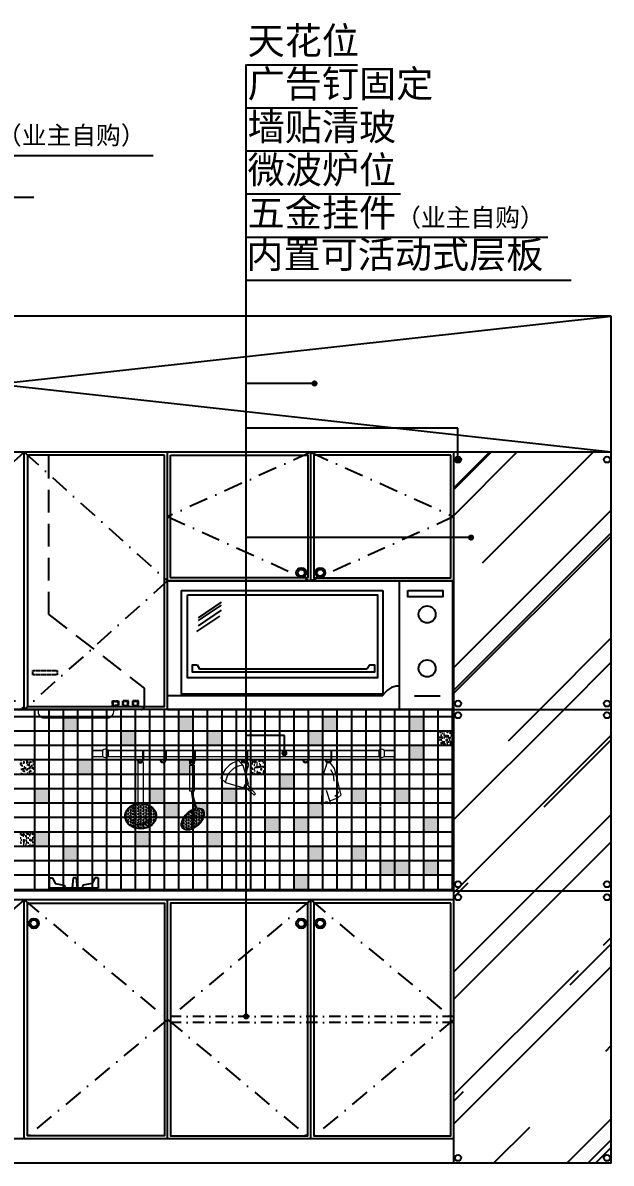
# Model space of a CAD drawing. Header units: millimetres. Extents: x 71641 to 191108, y -23091 to 29972.
# Drawn here: x 183514 to 185458, y -15555 to -11785 of the extents above; entities that cross this region are included whole.
import ezdxf

# ---------------------------------------------------------------- set-up
doc = ezdxf.new("R2010")
doc.units = ezdxf.units.MM
for name, pattern in [('DASHDOT2', [0.5, 0.25, -0.125, 0, -0.125]), ('DASHED2', [0.375, 0.25, -0.125]), ('DASHEDX2', [1.5, 1, -0.5])]:
    doc.linetypes.add(name, pattern=pattern)
for name, color, linetype in [('3', 5, 'Continuous'), ('7', 7, 'Continuous'), ('JIA', 4, 'Continuous')]:
    doc.layers.add(name, color=color, linetype=linetype)
doc.layers.add('4', color=4, linetype='Continuous', lineweight=5)
doc.layers.add('8', color=8, linetype='Continuous', lineweight=0)
doc.styles.add('30', font='SimSun.ttf', dxfattribs={"height": 75})
doc.dimstyles.new('30', dxfattribs={"dimscale": 0, "dimtxt": 90, "dimasz": 20, "dimexe": 20, "dimexo": 20, "dimgap": 10, "dimtad": 1, "dimdec": 0, "dimzin": 0, "dimdsep": 46, "dimtxsty": '30', "dimblk": 'ARCHTICK', "dimcen": 20, "dimdle": 10, "dimclrd": 8, "dimclre": 8, "dimclrt": 2, "dimadec": 0, "dimazin": 0, "dimtfac": 1, "dimtdec": 0, "dimtmove": 2, "dimatfit": 3, "dimldrblk": 'DOT', "dimfxl": 0, "dimtolj": 2, "dimtzin": 0, "dimlwd": -1, "dimarcsym": 0})
pattern_1 = [(45, (-5614.66, -797.1), (301.7366, 804.63095), [5334, -711.2, 1778, -355.6]), (45, (-5405.96, -336.96), (-585.8719, 82.9776), [1066.8, -117.348, 2133.6, -266.7]), (45, (-5702.67, -457.66), (1139.0557, 1475.9949), [2844.8, -497.84, 1422.4, -355.6])]
pattern_2 = [(37.5, (12722.192, -9744.291), (-0.4800094, 14.6823971), [0, -11.5824, 0, -12.954, 0, -12.3825]), (7.5, (12722.192, -9744.291), (13.4856985, 21.504753), [0, -6.2484, 0, -10.4394, 0, -4.0005]), (327.5, (12712.82, -9744.291), (23.7297711, 0.0431155), [0, -3.81, 0, -13.716, 0, -17.907]), (317.5, (12712.82, -9744.291), (22.9066936, 6.6878797), [0, -1.905, 0, -8.9916, 0, -10.287])]
pattern_3 = [(37.5, (-5614.663, -797.111), (-0.4800094, 14.6823971), [0, -11.5824, 0, -12.954, 0, -12.3825]), (7.5, (-5614.663, -797.111), (13.4856985, 21.504753), [0, -6.2484, 0, -10.4394, 0, -4.0005]), (327.5, (-5624.036, -797.111), (23.7297711, 0.0431155), [0, -3.81, 0, -13.716, 0, -17.907]), (317.5, (-5624.036, -797.111), (22.9066936, 6.6878797), [0, -1.905, 0, -8.9916, 0, -10.287])]

# ---------------------------------------------------------------- blocks, each defined once
blk = doc.blocks.new('_ARCHTICK')
at = {"color": 0, "linetype": 'ByBlock', "const_width": 0.15}
blk.add_lwpolyline([(-0.5, -0.5), (0.5, 0.5)], dxfattribs=at)
blk = doc.blocks.new('DOT')
at = {"color": 0, "linetype": 'ByBlock'}
blk.add_line((-0.5, 0), (-1, 0), dxfattribs=at)
at = {"color": 0, "linetype": 'ByBlock', "const_width": 0.5}
blk.add_lwpolyline([(-0.25, 0, 1), (0.25, 0, 1)], format="xyb", close=True, dxfattribs=at)
blk = doc.blocks.new('A$C72AC6098')
at = {"layer": '8', "color": 8, "linetype": 'ByBlock'}
for p, q in [((17.9, 40.9), (17.9, 10.5)), ((20.9, 40.9), (20.9, 10.5)), ((0, 10.5), (3, 10.5))]:
    blk.add_line(p, q, dxfattribs=at)
for radius in [10.5, 7.47]:
    blk.add_arc((10.5, 10.5), radius, 180, 0, dxfattribs=at)

msp = doc.modelspace()

# ---------------------------------------------------------------- hatches: boundary and pattern name
h = msp.add_hatch()
h.set_pattern_fill('AR-RROOF', color=155, scale=14, angle=45, style=0)
h.set_pattern_definition(pattern_1)
h.paths.add_polyline_path([(185458.4, -14054.9), (185458.4, -13204.9), (184938.4, -13204.9), (184938.4, -13629.6), (184938.8, -13629.9), (184938.4, -13630.3), (184938.4, -13804.9), (184938.4, -14054.9)])
h.paths.add_polyline_path([(185454.5, -14035.8, -1), (185434.5, -14035.8, -1)], flags=16)
h.paths.add_polyline_path([(184942.2, -14035.8, -1), (184962.2, -14035.8, -1)], flags=16)
h.paths.add_polyline_path([(185434.5, -13229.2, -1), (185454.5, -13229.2, -1)], flags=16)
h.paths.add_polyline_path([(184942.2, -13229.2, -1), (184962.2, -13229.2, -1)], flags=16)
h = msp.add_hatch()
h.set_pattern_fill('AR-RROOF', color=155, scale=14, angle=45, style=0)
h.set_pattern_definition(pattern_1)
h.paths.add_polyline_path([(184938.4, -14054.9), (184938.4, -14654.9), (185458.4, -14654.9), (185458.4, -14054.9)])
h.paths.add_polyline_path([(184942.2, -14074.1, -1), (184962.2, -14074.1, -1)], flags=16)
h.paths.add_polyline_path([(185434.5, -14074.1, -1), (185454.5, -14074.1, -1)], flags=16)
h.paths.add_polyline_path([(184962.2, -14632.9, -1), (184942.2, -14632.9, -1)], flags=16)
h.paths.add_polyline_path([(185454.5, -14632.9, -1), (185434.5, -14632.9, -1)], flags=16)
h = msp.add_hatch()
h.set_pattern_fill('AR-SAND', color=230, scale=0.3, style=0)
h.set_pattern_definition(pattern_2)
h.paths.add_polyline_path([(183695.9, -14078.2), (183648.3, -14078.2), (183648.3, -14125.8), (183695.9, -14125.8)])
h.paths.add_polyline_path([(184076.9, -14078.2), (184029.3, -14078.2), (184029.3, -14125.8), (184076.9, -14125.8)])
h.paths.add_polyline_path([(184553.2, -14078.2), (184505.6, -14078.2), (184505.6, -14125.8), (184553.2, -14125.8)])
h.paths.add_polyline_path([(184838.9, -14078.2), (184791.3, -14078.2), (184791.3, -14125.8), (184838.9, -14125.8)])
h = msp.add_hatch()
h.set_pattern_fill('AR-SAND', color=230, scale=0.3, style=0)
h.set_pattern_definition(pattern_2)
h.paths.add_polyline_path([(184838.9, -14173.4), (184791.3, -14173.4), (184791.3, -14221), (184838.9, -14221)])
h.paths.add_polyline_path([(184791.3, -14554.4), (184743.7, -14554.4), (184743.7, -14602), (184791.3, -14602)])
h.paths.add_polyline_path([(184886.6, -14554.4), (184838.9, -14554.4), (184838.9, -14602), (184886.6, -14602)])
h.paths.add_polyline_path([(184886.6, -14411.5), (184838.9, -14411.5), (184838.9, -14459.2), (184886.6, -14459.2)])
h.paths.add_polyline_path([(184791.3, -14316.3), (184743.7, -14316.3), (184743.7, -14363.9), (184791.3, -14363.9)])
h.paths.add_polyline_path([(184505.6, -14125.8), (184457.9, -14125.8), (184457.9, -14173.4), (184505.6, -14173.4)])
h.paths.add_polyline_path([(184410.3, -14268.7), (184362.7, -14268.7), (184362.7, -14316.3), (184410.3, -14316.3)])
h.paths.add_polyline_path([(184457.9, -14411.5), (184410.3, -14411.5), (184410.3, -14459.2), (184457.9, -14459.2)])
h.paths.add_polyline_path([(184505.6, -14506.8), (184457.9, -14506.8), (184457.9, -14554.4), (184505.6, -14554.4)])
h.paths.add_polyline_path([(184457.9, -14602), (184410.3, -14602), (184410.3, -14649.7), (184457.9, -14649.7)])
h.paths.add_polyline_path([(184362.7, -14411.5), (184315.1, -14411.5), (184315.1, -14459.2), (184362.7, -14459.2)])
h.paths.add_polyline_path([(184172.2, -14125.8), (184124.6, -14125.8), (184124.6, -14173.4), (184172.2, -14173.4)])
h.paths.add_polyline_path([(183886.4, -14125.8), (183838.8, -14125.8), (183838.8, -14173.4), (183886.4, -14173.4)])
h.paths.add_polyline_path([(183743.6, -14221), (183695.9, -14221), (183695.9, -14268.7), (183743.6, -14268.7)])
h.paths.add_polyline_path([(183600.7, -14316.3), (183553.1, -14316.3), (183553.1, -14363.9), (183600.7, -14363.9)])
h.paths.add_polyline_path([(183600.7, -14459.2), (183553.1, -14459.2), (183553.1, -14506.8), (183600.7, -14506.8)])
h.paths.add_polyline_path([(183695.9, -14506.8), (183648.3, -14506.8), (183648.3, -14554.4), (183695.9, -14554.4)])
h.paths.add_polyline_path([(183934.1, -14459.2), (183886.4, -14459.2), (183886.4, -14506.8), (183934.1, -14506.8)])
at = {"true_color": 0xed6c50}
h = msp.add_hatch(dxfattribs=at)
h.set_pattern_fill('AR-SAND', color=13, scale=0.3, style=0)
h.set_pattern_definition(pattern_2)
h.paths.add_polyline_path([(184934.2, -14125.8), (184886.6, -14125.8), (184886.6, -14173.4), (184934.2, -14173.4)])
h = msp.add_hatch(dxfattribs=at)
h.set_pattern_fill('AR-SAND', color=13, scale=0.3, style=0)
h.set_pattern_definition(pattern_3)
h.paths.add_polyline_path([(183553.1, -14221), (183505.4, -14221), (183505.4, -14268.7), (183553.1, -14268.7)])
h.paths.add_polyline_path([(183362.6, -14173.4), (183362.6, -14221), (183410.2, -14221), (183410.2, -14173.4)])
h.paths.add_polyline_path([(183505.4, -14506.8), (183553.1, -14506.8), (183553.1, -14459.2), (183505.4, -14459.2)])
h.paths.add_polyline_path([(183219.7, -14268.7), (183219.7, -14221), (183172.1, -14221), (183172.1, -14268.7)])
h.paths.add_polyline_path([(183172.1, -14316.3), (183172.1, -14363.9), (183219.7, -14363.9), (183219.7, -14316.3)])
h = msp.add_hatch(dxfattribs=at)
h.set_pattern_fill('AR-SAND', color=13, scale=0.3, style=0)
h.set_pattern_definition(pattern_3)
h.paths.add_polyline_path([(184648.4, -14316.3), (184600.8, -14316.3), (184600.8, -14363.9), (184648.4, -14363.9)])
h.paths.add_polyline_path([(184219.8, -14316.3), (184172.2, -14316.3), (184172.2, -14363.9), (184219.8, -14363.9)])
h.paths.add_polyline_path([(184076.9, -14221), (184029.3, -14221), (184029.3, -14268.7), (184076.9, -14268.7)])
h.paths.add_polyline_path([(184124.6, -14363.9), (184076.9, -14363.9), (184076.9, -14411.5), (184124.6, -14411.5)])
h.paths.add_polyline_path([(184505.6, -14363.9), (184457.9, -14363.9), (184457.9, -14411.5), (184505.6, -14411.5)])
h.paths.add_polyline_path([(184648.4, -14506.8), (184600.8, -14506.8), (184600.8, -14554.4), (184648.4, -14554.4)])
h.paths.add_polyline_path([(184743.7, -14554.4), (184696.1, -14554.4), (184696.1, -14602), (184743.7, -14602)])
h = msp.add_hatch()
h.set_pattern_fill('AR-SAND', color=230, scale=0.3, style=0)
h.set_pattern_definition(pattern_2)
h.paths.add_polyline_path([(184267.4, -14268.7), (184315.1, -14268.7), (184315.1, -14221), (184267.4, -14221)])
h = msp.add_hatch(dxfattribs=at)
h.set_pattern_fill('AR-SAND', color=13, scale=0.3, style=0)
h.set_pattern_definition(pattern_2)
h.paths.add_polyline_path([(183981.7, -14316.3), (183934.1, -14316.3), (183934.1, -14363.9), (183981.7, -14363.9)])
h.paths.add_polyline_path([(184029.3, -14363.9), (183981.7, -14363.9), (183981.7, -14411.5), (184029.3, -14411.5)])
h.paths.add_polyline_path([(183362.6, -14268.7), (183314.9, -14268.7), (183314.9, -14316.3), (183362.6, -14316.3)])
h.paths.add_polyline_path([(183314.9, -14411.5), (183267.3, -14411.5), (183267.3, -14459.2), (183314.9, -14459.2)])
h.paths.add_polyline_path([(184172.2, -14459.2), (184124.6, -14459.2), (184124.6, -14506.8), (184172.2, -14506.8)])
h = msp.add_hatch()
h.set_pattern_fill('AR-RROOF', color=155, scale=14, angle=45, style=0)
h.set_pattern_definition(pattern_1)
h.paths.add_polyline_path([(185458.4, -14654.9), (184938.4, -14654.9), (184938.4, -15554.9), (185458.4, -15554.9)])
h.paths.add_polyline_path([(185434.5, -14676, -1), (185454.5, -14676, -1)], flags=16)
h.paths.add_polyline_path([(184942.2, -14676, -1), (184962.2, -14676, -1)], flags=16)
h.paths.add_polyline_path([(185454.5, -15537.6, -1), (185434.5, -15537.6, -1)], flags=16)
h.paths.add_polyline_path([(184962.2, -15537.6, -1), (184942.2, -15537.6, -1)], flags=16)
at = {"layer": '8', "linetype": 'ByBlock'}
h = msp.add_hatch(dxfattribs=at)
h.set_pattern_fill('HEX,_O', color=8, scale=22.5)
h.set_pattern_definition([(0, (1174363.611, 120363.323), (0, 4.871392897), [2.8125, -5.625]), (120, (1174363.611, 120363.323), (-4.21875, -2.435696449), [2.8125, -5.625]), (60, (1174366.4237, 120363.323), (-4.21875, 2.435696449), [2.8125, -5.625])])
edge = h.paths.add_edge_path()
edge.add_spline(control_points=[(183894.1, -14369), (183891.4, -14369.4), (183888.8, -14369.9), (183881.8, -14371.8), (183877.6, -14373.5), (183870, -14377.7), (183866.6, -14380.2), (183860.8, -14385.7), (183858.4, -14388.8), (183854.8, -14395.3), (183853.6, -14398.7), (183852.3, -14405.6), (183852.3, -14409.1), (183853.4, -14416.1), (183854.6, -14419.5), (183858.2, -14426), (183860.5, -14429.1), (183866.2, -14434.7), (183869.6, -14437.2), (183877.1, -14441.4), (183881.3, -14443.1), (183890, -14445.6), (183894.6, -14446.4), (183903.9, -14446.9), (183908.6, -14446.7), (183917.8, -14445.2), (183922.2, -14444), (183930.5, -14440.7), (183934.3, -14438.6), (183941, -14433.7), (183944, -14430.9), (183948.7, -14424.8), (183950.5, -14421.5), (183953, -14414.8), (183953.6, -14411.3), (183953.7, -14404.3), (183953.1, -14400.8), (183950.7, -14394), (183948.9, -14390.7), (183944.3, -14384.6), (183941.4, -14381.8), (183934.7, -14376.8), (183930.9, -14374.7), (183922.7, -14371.3), (183918.3, -14370), (183912.7, -14369.1), (183911.8, -14369), (183910.8, -14368.9)], knot_values=[4.887095, 4.887095, 4.887095, 4.887095, 5.048306, 5.048306, 5.321531, 5.321531, 5.594756, 5.594756, 5.867981, 5.867981, 6.141206, 6.141206, 6.414431, 6.414431, 6.687655, 6.687655, 6.96088, 6.96088, 7.234105, 7.234105, 7.50733, 7.50733, 7.780555, 7.780555, 8.05378, 8.05378, 8.327005, 8.327005, 8.60023, 8.60023, 8.873455, 8.873455, 9.146679, 9.146679, 9.419904, 9.419904, 9.693129, 9.693129, 9.966354, 9.966354, 10.239579, 10.239579, 10.512804, 10.512804, 10.786029, 10.786029, 10.843971, 10.843971, 10.843971, 10.843971], degree=3, periodic=0)
edge.add_line((183910.8, -14368.9), (183907.8, -14368.9))
edge.add_arc((183902.3, -14359.5), 10.9, 240.8412, 300.2003, ccw=False)
edge.add_line((183897, -14369), (183894.1, -14369))
h = msp.add_hatch(dxfattribs=at)
h.set_pattern_fill('HEX,_O', color=8, scale=22.5)
h.set_pattern_definition([(0, (1174420.988, 120329.9505), (0, 4.871392897), [2.8125, -5.625]), (120, (1174420.988, 120329.9505), (-4.21875, -2.435696449), [2.8125, -5.625]), (60, (1174423.8004, 120329.9505), (-4.21875, 2.435696449), [2.8125, -5.625])])
edge = h.paths.add_edge_path()
edge.add_spline(control_points=[(184044.4, -14446.7), (184045.6, -14447.9), (184047, -14448.9), (184050.3, -14450.5), (184052.2, -14451), (184056.4, -14451.6), (184058.7, -14451.6), (184063.7, -14451), (184066.3, -14450.4), (184071.7, -14448.6), (184074.5, -14447.4), (184080, -14444.5), (184082.8, -14442.7), (184088.1, -14438.8), (184090.6, -14436.7), (184096.2, -14431.3), (184099.1, -14427.9), (184104, -14421), (184106, -14417.4), (184109, -14410.4), (184110, -14407), (184110.8, -14401.3), (184110.9, -14399), (184110.3, -14394.9), (184109.7, -14393), (184108, -14389.8), (184107, -14388.4), (184104.3, -14386.1), (184102.7, -14385.2), (184099, -14383.9), (184096.9, -14383.6), (184093.9, -14383.5), (184093.2, -14383.5), (184092.5, -14383.5)], knot_values=[0, 0, 0, 0, 0.228351, 0.228351, 0.456702, 0.456702, 0.685052, 0.685052, 0.913403, 0.913403, 1.141754, 1.141754, 1.370105, 1.370105, 1.598456, 1.598456, 1.900329, 1.900329, 2.202202, 2.202202, 2.504075, 2.504075, 2.739247, 2.739247, 2.974419, 2.974419, 3.209591, 3.209591, 3.444763, 3.444763, 3.679936, 3.679936, 3.74671, 3.74671, 3.74671, 3.74671], degree=3, periodic=0)
edge.add_arc((184086.7, -14382.1), 6.03, 216.2834, 346.2819, ccw=False)
edge.add_spline(control_points=[(184081.8, -14385.6), (184080.8, -14386), (184079.8, -14386.4), (184075.9, -14388), (184073, -14389.4), (184067.4, -14392.9), (184064.6, -14394.9), (184059.4, -14399.3), (184056.9, -14401.7), (184052.3, -14406.8), (184050.3, -14409.5), (184046.6, -14414.9), (184045.1, -14417.7), (184042.7, -14423.2), (184041.8, -14425.9), (184040.6, -14431), (184040.3, -14433.5), (184040.5, -14438), (184040.8, -14440), (184042.1, -14443.6), (184043, -14445.1), (184044.3, -14446.5), (184044.4, -14446.6), (184044.4, -14446.7)], knot_values=[4.06461, 4.06461, 4.06461, 4.06461, 4.15028, 4.15028, 4.385452, 4.385452, 4.620624, 4.620624, 4.855796, 4.855796, 5.090968, 5.090968, 5.326141, 5.326141, 5.561313, 5.561313, 5.796485, 5.796485, 6.031657, 6.031657, 6.266829, 6.266829, 6.283185, 6.283185, 6.283185, 6.283185], degree=3, periodic=0)

# ---------------------------------------------------------------- linework, layer by layer
at = {"color": 150}
for p, q in [((181388.4, -13204.9), (185458.4, -12754.9)), ((185458.4, -13204.9), (181388.4, -12754.9))]:
    msp.add_line(p, q, dxfattribs=at)
for p, q in [((185458.4, -12754.9), (181388.4, -12754.9)), ((185458.4, -15554.9), (185458.4, -12754.9)), ((184938.4, -13804.9), (184938.4, -13204.9)), ((184938.4, -15554.9), (184938.4, -13804.9)), ((185458.4, -15554.9), (181388.4, -15554.9))]:
    msp.add_line(p, q)
at = {"color": 1}
for p, q in [((185458.4, -13204.9), (181388.4, -13204.9)), ((184938.4, -15474.9), (182098.8, -15474.9))]:
    msp.add_line(p, q, dxfattribs=at)
at = {"color": 4}
for p, q in [((183518.8, -14054.9), (183518.8, -13204.9)), ((183518.8, -14054.9), (183518.8, -13204.9)), ((183992.1, -13630.4), (183992.1, -13204.9)), ((184465.4, -13629.9), (184465.4, -13204.9)), ((184465.4, -13629.9), (184465.4, -13204.9)), ((184465.4, -13629.9), (184465.4, -13204.9)), ((183992.1, -14054.9), (183992.1, -13629.9)), ((183992.1, -13629.9), (184938.8, -13629.9)), ((184938.4, -14054.9), (182098.8, -14054.9)), ((184938.4, -14054.9), (182098.8, -14054.9)), ((184938.4, -14654.9), (182098.4, -14654.9)), ((184938.4, -14654.9), (182098.8, -14654.9)), ((184938.4, -14684.9), (182098.8, -14684.9)), ((183518.8, -15474.9), (183518.8, -14684.9)), ((183992.1, -15474.9), (183992.1, -14684.9)), ((183992.1, -15474.9), (183992.1, -14684.9)), ((184465.4, -15474.9), (184465.4, -14684.9))]:
    msp.add_line(p, q, dxfattribs=at)
at = {"color": 3}
for p, q in [((184933.8, -13629.9), (183992.1, -13629.9)), ((184933.8, -13629.9), (183992.1, -13629.9)), ((182718, -14054.9), (183828, -14054.9)), ((184938, -14054.9), (183828, -14054.9)), ((183992.1, -14054.9), (184933.8, -14054.9)), ((183992.1, -14054.9), (184933.8, -14054.9)), ((184938.4, -14054.9), (185458.4, -14054.9)), ((184938.4, -14654.9), (185458.4, -14654.9))]:
    msp.add_line(p, q, dxfattribs=at)
at = {"color": 155}
for p, q in [((183553.1, -14654.9), (183553.1, -14054.9)), ((183600.7, -14654.9), (183600.7, -14054.9)), ((183648.3, -14654.9), (183648.3, -14054.9)), ((183695.9, -14654.9), (183695.9, -14054.9)), ((183743.6, -14654.9), (183743.6, -14054.9)), ((183791.2, -14654.9), (183791.2, -14054.9)), ((183838.8, -14654.9), (183838.8, -14054.9)), ((183886.4, -14654.9), (183886.4, -14054.9)), ((183934.1, -14654.9), (183934.1, -14054.9)), ((183981.7, -14654.9), (183981.7, -14054.9)), ((184029.3, -14654.9), (184029.3, -14054.9)), ((184076.9, -14654.9), (184076.9, -14054.9)), ((184124.6, -14654.9), (184124.6, -14054.9)), ((184172.2, -14654.9), (184172.2, -14054.9)), ((184219.8, -14654.9), (184219.8, -14054.9)), ((184267.4, -14654.9), (184267.4, -14054.9)), ((184315.1, -14654.9), (184315.1, -14054.9)), ((184362.7, -14654.9), (184362.7, -14054.9)), ((184410.3, -14654.9), (184410.3, -14054.9)), ((184457.9, -14654.9), (184457.9, -14054.9)), ((184505.6, -14323.5), (184505.6, -14054.9)), ((184553.2, -14654.9), (184553.2, -14054.9)), ((184600.8, -14654.9), (184600.8, -14054.9)), ((184648.4, -14654.9), (184648.4, -14054.9)), ((184696.1, -14373.3), (184696.1, -14054.9)), ((184743.7, -14654.9), (184743.7, -14054.9)), ((184791.3, -14654.9), (184791.3, -14054.9)), ((184838.9, -14654.9), (184838.9, -14054.9)), ((184886.6, -14654.9), (184886.6, -14054.9)), ((184934.2, -14654.9), (184934.2, -14054.9)), ((182530.4, -14078.2), (184938, -14078.2)), ((182530.4, -14125.8), (184938, -14125.8)), ((182530.4, -14173.4), (184938, -14173.4)), ((182530.4, -14221), (184938, -14221)), ((182530.4, -14268.7), (184598.4, -14268.7)), ((184553.2, -14268.7), (184938, -14268.7)), ((182530.4, -14316.3), (184553.2, -14316.3)), ((184505.6, -14654.9), (184505.6, -14316.3)), ((184544, -14316.3), (184938, -14316.3)), ((182530.4, -14363.9), (184555.7, -14363.9)), ((184553.2, -14363.9), (184938, -14363.9)), ((184696.1, -14654.9), (184696.1, -14376)), ((182530.4, -14411.5), (184570.4, -14411.5)), ((184553.2, -14411.5), (184938, -14411.5)), ((182530.4, -14459.2), (184568.5, -14459.2)), ((184553.2, -14459.2), (184938, -14459.2)), ((182530.4, -14506.8), (184569.5, -14506.8)), ((184553.2, -14506.8), (184938, -14506.8)), ((183457.8, -14554.4), (184571.1, -14554.4)), ((184553.2, -14554.4), (184938, -14554.4)), ((183362.6, -14602), (184573.7, -14602)), ((184553.2, -14602), (184938, -14602)), ((183362.6, -14649.7), (184600.8, -14649.7)), ((184600.8, -14649.7), (184938, -14649.7))]:
    msp.add_line(p, q, dxfattribs=at)
at = {"color": 3, "linetype": 'DASHDOT2', "ltscale": 150}
for p, q in [((184938.8, -15069.9), (183992.1, -15069.9)), ((184938.8, -15089.9), (183992.1, -15089.9))]:
    msp.add_line(p, q, dxfattribs=at)
at = {"color": 8}
for points in [[(184251.8, -12066.4), (184251.8, -11924), (184620.2, -11924)], [(184251.8, -12208.7), (184251.8, -12066.4), (184620.2, -12066.4)], [(184251.8, -12351.1), (184251.8, -12208.7), (184620.2, -12208.7)], [(182425.9, -12361.5), (182425.9, -12224.4), (183944.6, -12224.4)], [(182425.9, -12498.7), (182425.9, -12361.5), (183550.2, -12361.5)], [(184251.8, -12493.4), (184251.8, -12351.1), (184762.4, -12351.1)], [(184251.8, -12635.8), (184251.8, -12493.4), (185248.7, -12493.4)], [(184251.8, -12635.8), (184251.8, -12635.8), (185325.8, -12635.8)]]:
    msp.add_lwpolyline(points, dxfattribs=at)
at = {"color": 2, "linetype": 'DASHDOT2', "ltscale": 250}
for points in [[(183518.8, -13204.9), (183045.4, -13629.9), (183518.8, -14054.9)], [(183518.8, -13204.9), (183992.1, -13629.9), (183518.8, -14054.9)], [(184465.4, -13204.9), (183992.1, -13417.7), (184462.9, -13629.9)], [(184465.4, -13204.9), (184938.8, -13417.7), (184467.9, -13629.9)], [(183518.8, -14684.9), (183045.4, -15079.9), (183518.8, -15474.9)], [(183518.8, -14684.9), (183992.1, -15079.9), (183518.8, -15474.9)], [(184465.4, -14684.9), (183992.1, -15079.9), (184465.4, -15474.9)], [(184465.4, -14684.9), (184938.8, -15079.9), (184465.4, -15474.9)]]:
    msp.add_lwpolyline(points, dxfattribs=at)
at = {"color": 8}
for points in [[(183982.1, -13214.9), (183528.8, -13214.9), (183528.8, -14044.9), (183982.1, -14044.9)], [(184002.1, -13214.9), (184455.4, -13214.9), (184455.4, -13619.9), (184002.1, -13619.9)], [(184928.8, -13214.9), (184475.4, -13214.9), (184475.4, -13619.9), (184928.8, -13619.9)], [(183528.8, -14694.9), (183982.1, -14694.9), (183982.1, -15464.9), (183528.8, -15464.9)], [(184455.4, -14694.9), (184002.1, -14694.9), (184002.1, -15464.9), (184455.4, -15464.9)], [(184928.4, -14694.9), (184475.1, -14694.9), (184475.1, -15464.9), (184928.4, -15464.9)]]:
    msp.add_lwpolyline(points, close=True, dxfattribs=at)
at = {"color": 4}
for centre in [(184952.2, -13229.2), (185444.5, -13229.2), (184952.2, -14035.8), (185444.5, -14035.8), (184952.2, -14074.1), (185444.5, -14074.1), (184952.2, -14632.9), (185444.5, -14632.9), (184952.2, -14676), (185444.5, -14676), (184952.2, -15537.6), (185444.5, -15537.6)]:
    msp.add_circle(centre, 10, dxfattribs=at)
at = {"color": 3}
for centre in [(184433.9, -13603.3), (184497, -13603.3), (183550.3, -14762.4), (184433.9, -14762.4), (184497, -14762.4)]:
    msp.add_circle(centre, 16.4, dxfattribs=at)
at = {"color": 43, "true_color": 0xbcb757}
for centre in [(184433.9, -13603.3), (184497, -13603.3), (183550.3, -14762.4), (184433.9, -14762.4), (184497, -14762.4)]:
    msp.add_circle(centre, 11.4, dxfattribs=at)
at = {"layer": '3', "linetype": 'DASHED2', "ltscale": 300}
for q in [(183600.3, -13204.9), (183915.3, -13984.9)]:
    msp.add_line((183600.3, -13741.7), q, dxfattribs=at)
at = {"layer": '3', "linetype": 'DASHEDX2'}
for points in [[(183546.6, -13941), (183546.6, -13926), (183627.1, -13926), (183627.1, -13941)], [(183829.8, -14043.7), (183810.2, -14043.7), (183810.2, -14026.5), (183829.8, -14026.5)], [(183827.8, -14041.7), (183812.2, -14041.7), (183812.2, -14028.5), (183827.8, -14028.5)], [(183843.3, -14043.7), (183862.9, -14043.7), (183862.9, -14026.5), (183843.3, -14026.5)], [(183845.3, -14041.7), (183860.9, -14041.7), (183860.9, -14028.5), (183845.3, -14028.5)], [(183876.4, -14043.7), (183896, -14043.7), (183896, -14026.5), (183876.4, -14026.5)], [(183878.4, -14041.7), (183894, -14041.7), (183894, -14028.5), (183878.4, -14028.5)]]:
    msp.add_lwpolyline(points, close=True, dxfattribs=at)
at = {"layer": '3', "linetype": 'DASHED2', "ltscale": 300}
msp.add_lwpolyline([(183915.3, -13984.9), (183915.3, -14044.9, -0.414214), (183905.3, -14054.9), (183145.3, -14054.9, -0.414214), (183135.3, -14044.9), (183135.3, -13984.9)], format="xyb", dxfattribs=at)
at = {"layer": '4'}
msp.add_lwpolyline([(183564.1, -14054.9), (183564.1, -14062.9, 0.414214), (183584.1, -14082.9), (183794.1, -14082.9, 0.414214), (183814.1, -14062.9), (183814.1, -14054.9)], format="xyb", dxfattribs=at)
at = {"layer": '7', "color": 2}
for p, q in [((184757.7, -13630.4), (184757.7, -14054.9)), ((184036.6, -13661.8), (184036.6, -14004)), ((184036.6, -13661.8), (184703.3, -13661.8)), ((184703.3, -13661.8), (184703.3, -14004)), ((184169.4, -13700.7), (184093.4, -13752)), ((184169.4, -13710.2), (184093.4, -13761.4)), ((184163.7, -13746.3), (184087.7, -13797.5)), ((184169.4, -13727.3), (184093.4, -13778.5)), ((184089.8, -13907.8), (184097.9, -13920.3)), ((184660.4, -13907.8), (184652.4, -13920.3)), ((184097.9, -13920.3), (184652.4, -13920.3)), ((183992.1, -14009.2), (184704.1, -14009.2)), ((184703.3, -14004), (184036.6, -14004)), ((184808.5, -14009.9), (184893.7, -14009.9))]:
    msp.add_line(p, q, dxfattribs=at)
for points in [[(183992.1, -13630.4), (184934, -13630.4), (184934, -14054.9), (183992.1, -14054.9)], [(184058.3, -13676.4), (184686, -13676.4), (184686, -13950.8), (184058.3, -13950.8)], [(184786.8, -13661.8), (184902.5, -13661.8), (184902.5, -13682.8), (184786.8, -13682.8)]]:
    msp.add_lwpolyline(points, close=True, dxfattribs=at)
msp.add_lwpolyline([(184660.4, -13907.8), (184676.2, -13907.8), (184676.2, -13931.6), (184074.1, -13931.6), (184074.1, -13907.8), (184089.8, -13907.8)], dxfattribs=at)
for centre in [(184850, -13740.7), (184850, -13919.3)]:
    msp.add_circle(centre, 28.1, dxfattribs=at)
msp.add_arc((184757, -14037.6), 60, 91.5954, 151.7196, dxfattribs=at)
at = {"layer": '8', "linetype": 'ByBlock'}
for p, q in [((183742.8, -14190.2), (183777.6, -14190.2)), ((183777.6, -14190.2), (183777.6, -14210.2)), ((183795.7, -14190.2), (183795.7, -14210.2)), ((183795.7, -14190.2), (184690, -14190.2))]:
    msp.add_line(p, q, dxfattribs=at)
at = {"layer": '8'}
for p, q in [((183742.8, -14190.2), (183742.8, -14210.2)), ((183777.6, -14190.2), (183742.8, -14190.2)), ((183742.8, -14210.2), (183777.6, -14210.2)), ((184690, -14190.2), (183795.7, -14190.2)), ((183795.7, -14210.2), (184690, -14210.2)), ((184690, -14190.2), (184690, -14210.2)), ((184742.8, -14190.2), (184708.1, -14190.2)), ((184708.1, -14190.2), (184708.1, -14210.2)), ((184708.1, -14190.2), (184742.8, -14190.2)), ((184708.1, -14210.2), (184742.8, -14210.2)), ((184742.8, -14190.2), (184742.8, -14210.2))]:
    msp.add_line(p, q, dxfattribs=at)
at = {"layer": '8', "color": 8, "linetype": 'ByBlock'}
for p, q in [((183893.7, -14230.8), (183893.7, -14366.2)), ((183911.1, -14230.8), (183911.1, -14365.9)), ((184241.2, -14238.8), (184226.6, -14224.2)), ((184241.2, -14238.8), (184258.3, -14300)), ((184519.4, -14229.6), (184505.8, -14274.9)), ((184544.4, -14249.9), (184528.5, -14229.5)), ((184183.2, -14296.9), (184168.5, -14282.2)), ((184505.8, -14274.9), (184500.1, -14368.2)), ((184530.8, -14253), (184539.2, -14268.7)), ((184539.2, -14268.7), (184542, -14291.8)), ((184565.9, -14337.5), (184544.4, -14249.9)), ((184183.2, -14296.9), (184244.4, -14313.9)), ((184248, -14311.2), (184278.8, -14338.2)), ((184255.6, -14303.6), (184282.6, -14334.4)), ((184531.6, -14366.8), (184517.3, -14322.5)), ((184278.8, -14338.2), (184282.6, -14334.4)), ((184500.1, -14368.2), (184517.3, -14359)), ((184517.3, -14359), (184531.6, -14366.8)), ((184528.5, -14357.3), (184555.2, -14347.5)), ((184552.2, -14336.3), (184544.9, -14343)), ((184556.7, -14327.8), (184552.2, -14336.3)), ((184555.2, -14347.5), (184565.9, -14337.5)), ((183894.1, -14369), (183897, -14369)), ((183907.8, -14368.9), (183910.8, -14368.9))]:
    msp.add_line(p, q, dxfattribs=at)
msp.add_lwpolyline([(184065.7, -14239.4), (184080.4, -14239.4), (184080.4, -14325.1), (184065.7, -14325.1)], close=True, dxfattribs=at)
for centre, radius in [((183902.5, -14230), 3.84), ((184073.1, -14231.9), 7.5), ((184073.1, -14231.9), 6)]:
    msp.add_circle(centre, radius, dxfattribs=at)
at = {"layer": '8', "linetype": 'ByBlock'}
for centre, start, end in [((183786.6, -14200.3), 48.0414, 131.9586), ((183786.6, -14200.1), 228.0414, 311.9586)]:
    msp.add_arc(centre, 13.5, start, end, dxfattribs=at)
at = {"layer": '8'}
for centre, start, end in [((184699, -14200.3), 48.0414, 131.9586), ((184699, -14200.1), 228.0414, 311.9586)]:
    msp.add_arc(centre, 13.5, start, end, dxfattribs=at)
at = {"layer": '8', "color": 8, "linetype": 'ByBlock'}
for centre, radius, start, end in [((183902.4, -14230.8), 8.71, 0, 180), ((184249.5, -14305.1), 84.1, 105.7935, 164.2065), ((184249.5, -14305.1), 66.9, 97.1161, 172.8839), ((184246.2, -14237.8), 13.8, 335.7147, 152.9405), ((184246.2, -14237.8), 12.1, 335.7147, 155.6161), ((184330.7, -14275.9), 80.6, 155.7147, 176.5946), ((184330.7, -14275.9), 78.8, 155.7147, 180.6681), ((184524, -14236), 7.86, 55.6455, 125.8044), ((184257, -14312.7), 12.7, 84.2201, 185.7799), ((184245.7, -14301.3), 12.7, 264.2201, 291.3514), ((184256.7, -14312.3), 8.74, 97.2828, 172.7172), ((184245.7, -14301.3), 12.7, 338.6486, 5.7799), ((184274.4, -14306.9), 204.4, 185.1031, 201.4792), ((184274.4, -14306.9), 199.9, 185.2183, 201.7041), ((183902.3, -14359.5), 10.9, 217.9533, 323.9414), ((184086.7, -14382.1), 6.03, 187.4192, 15.1192), ((183885.6, -14404.1), 21.2, 189.9337, 257.8614), ((183899.2, -14394.6), 41.6, 247.2134, 302.4456), ((183899.7, -14391.2), 40.5, 268.2192, 310.3981)]:
    msp.add_arc(centre, radius, start, end, dxfattribs=at)
msp.add_ellipse((183903, -14407.6), major_axis=(-53.6, 0), ratio=0.787177, start_param=4.887095, end_param=10.843971, dxfattribs=at)
msp.add_ellipse((184075.6, -14417.5), major_axis=(-33.3, -31.2), ratio=0.596605, dxfattribs=at)
for points, knots in [([(183894.1, -14369), (183891.4, -14369.4), (183888.8, -14369.9), (183881.8, -14371.8), (183877.6, -14373.5), (183870, -14377.7), (183866.6, -14380.2), (183860.8, -14385.7), (183858.4, -14388.8), (183854.8, -14395.3), (183853.6, -14398.7), (183852.3, -14405.6), (183852.3, -14409.1), (183853.4, -14416.1), (183854.6, -14419.5), (183858.2, -14426), (183860.5, -14429.1), (183866.2, -14434.7), (183869.6, -14437.2), (183877.1, -14441.4), (183881.3, -14443.1), (183890, -14445.6), (183894.6, -14446.4), (183903.9, -14446.9), (183908.6, -14446.7), (183917.8, -14445.2), (183922.2, -14444), (183930.5, -14440.7), (183934.3, -14438.6), (183941, -14433.7), (183944, -14430.9), (183948.7, -14424.8), (183950.5, -14421.5), (183953, -14414.8), (183953.6, -14411.3), (183953.7, -14404.3), (183953.1, -14400.8), (183950.7, -14394), (183948.9, -14390.7), (183944.3, -14384.6), (183941.4, -14381.8), (183934.7, -14376.8), (183930.9, -14374.7), (183922.7, -14371.3), (183918.3, -14370), (183912.7, -14369.1), (183911.8, -14369), (183910.8, -14368.9)], [4.887095, 4.887095, 4.887095, 4.887095, 5.048306, 5.048306, 5.321531, 5.321531, 5.594756, 5.594756, 5.867981, 5.867981, 6.141206, 6.141206, 6.414431, 6.414431, 6.687655, 6.687655, 6.96088, 6.96088, 7.234105, 7.234105, 7.50733, 7.50733, 7.780555, 7.780555, 8.05378, 8.05378, 8.327005, 8.327005, 8.60023, 8.60023, 8.873455, 8.873455, 9.146679, 9.146679, 9.419904, 9.419904, 9.693129, 9.693129, 9.966354, 9.966354, 10.239579, 10.239579, 10.512804, 10.512804, 10.786029, 10.786029, 10.843971, 10.843971, 10.843971, 10.843971]), ([(184081.8, -14385.6), (184080.8, -14386), (184079.8, -14386.4), (184075.9, -14388), (184073, -14389.4), (184067.4, -14392.9), (184064.6, -14394.9), (184059.4, -14399.3), (184056.9, -14401.7), (184052.3, -14406.8), (184050.3, -14409.5), (184046.6, -14414.9), (184045.1, -14417.7), (184042.7, -14423.2), (184041.8, -14425.9), (184040.6, -14431), (184040.3, -14433.5), (184040.5, -14438), (184040.8, -14440), (184042.1, -14443.6), (184043, -14445.1), (184044.3, -14446.5), (184044.4, -14446.6), (184044.4, -14446.7)], [4.06461, 4.06461, 4.06461, 4.06461, 4.15028, 4.15028, 4.385452, 4.385452, 4.620624, 4.620624, 4.855796, 4.855796, 5.090968, 5.090968, 5.326141, 5.326141, 5.561313, 5.561313, 5.796485, 5.796485, 6.031657, 6.031657, 6.266829, 6.266829, 6.283185, 6.283185, 6.283185, 6.283185]), ([(184044.4, -14446.7), (184045.6, -14447.9), (184047, -14448.9), (184050.3, -14450.5), (184052.2, -14451), (184056.4, -14451.6), (184058.7, -14451.6), (184063.7, -14451), (184066.3, -14450.4), (184071.7, -14448.6), (184074.5, -14447.4), (184080, -14444.5), (184082.8, -14442.7), (184088.1, -14438.8), (184090.6, -14436.7), (184096.2, -14431.3), (184099.1, -14427.9), (184104, -14421), (184106, -14417.4), (184109, -14410.4), (184110, -14407), (184110.8, -14401.3), (184110.9, -14399), (184110.3, -14394.9), (184109.7, -14393), (184108, -14389.8), (184107, -14388.4), (184104.3, -14386.1), (184102.7, -14385.2), (184099, -14383.9), (184096.9, -14383.6), (184093.9, -14383.5), (184093.2, -14383.5), (184092.5, -14383.5)], [0, 0, 0, 0, 0.228351, 0.228351, 0.456702, 0.456702, 0.685052, 0.685052, 0.913403, 0.913403, 1.141754, 1.141754, 1.370105, 1.370105, 1.598456, 1.598456, 1.900329, 1.900329, 2.202202, 2.202202, 2.504075, 2.504075, 2.739247, 2.739247, 2.974419, 2.974419, 3.209591, 3.209591, 3.444763, 3.444763, 3.679936, 3.679936, 3.74671, 3.74671, 3.74671, 3.74671])]:
    msp.add_open_spline(points, degree=3, knots=knots, dxfattribs=at)
at = {"layer": 'JIA', "color": 2}
for p, q in [((183601.1, -14611.2), (183612.1, -14611.2)), ((183601.1, -14611.2), (183601.1, -14646.3)), ((183612.1, -14611.2), (183620.4, -14630.8)), ((183680, -14611.3), (183676.9, -14646.3)), ((183690, -14611.3), (183680, -14611.3)), ((183690, -14611.3), (183693.1, -14646.3)), ((183751.3, -14611.2), (183743, -14630.8)), ((183762.3, -14611.2), (183751.3, -14611.2)), ((183762.3, -14611.2), (183762.3, -14646.3)), ((183762.3, -14646.3), (183601.1, -14646.3)), ((183613.2, -14646.3), (183613.2, -14654.9)), ((183620.4, -14630.8), (183650.9, -14635.4)), ((183650.9, -14635.4), (183653.6, -14645.9)), ((183712.5, -14635.4), (183709.8, -14645.9)), ((183743, -14630.8), (183712.5, -14635.4)), ((183750.2, -14646.3), (183750.2, -14654.9))]:
    msp.add_line(p, q, dxfattribs=at)

# ---------------------------------------------------------------- block references
at = {"layer": '8', "color": 8, "linetype": 'ByBlock'}
for p in [(183891.5, -14231.1), (183966.8, -14231.1), (184062.7, -14231.1), (184235.7, -14231.1), (184438.5, -14231.1), (184513.6, -14231.1)]:
    msp.add_blockref('A$C72AC6098', p, dxfattribs=at)

# ---------------------------------------------------------------- texts
at = {"color": 2, "char_height": 90, "attachment_point": 1, "style": '30'}
for s, insert in [('天花位', (184256.7, -11799.2)), ('广告钉固定', (184256.7, -11941.6)), ('墙面贴玻璃马赛克{\\H0.6667x;（业主自购）}', (182446.3, -12097)), ('墙贴清玻', (184256.7, -12083.9)), ('微波炉位', (184256.7, -12226.3)), ('五金挂件{\\H0.6667x;（业主自购）}', (184256.7, -12368.7)), ('内置可活动式层板', (184252.3, -12506))]:
    msp.add_mtext(s, dxfattribs=dict(at, insert=insert))

# ---------------------------------------------------------------- leaders
for points in [[(184251.8, -15069.9), (184251.8, -12635.8), (184627.1, -12635.8)], [(184477.9, -12977.5), (184251.8, -12977.5)], [(184952, -13229.4), (184952, -13125.5), (184251.8, -13125.5)], [(184995.2, -13486.8), (184251.8, -13486.8)], [(184378.5, -14199.7), (184378.5, -14141.6), (184251.8, -14141.6)]]:
    msp.add_leader(points, dimstyle='30', override={"dimscale": 1, "dimtxt": 75, "dimtad": 0, "dimldrblk": 'DOT'})

doc.saveas('drawing.dxf')
